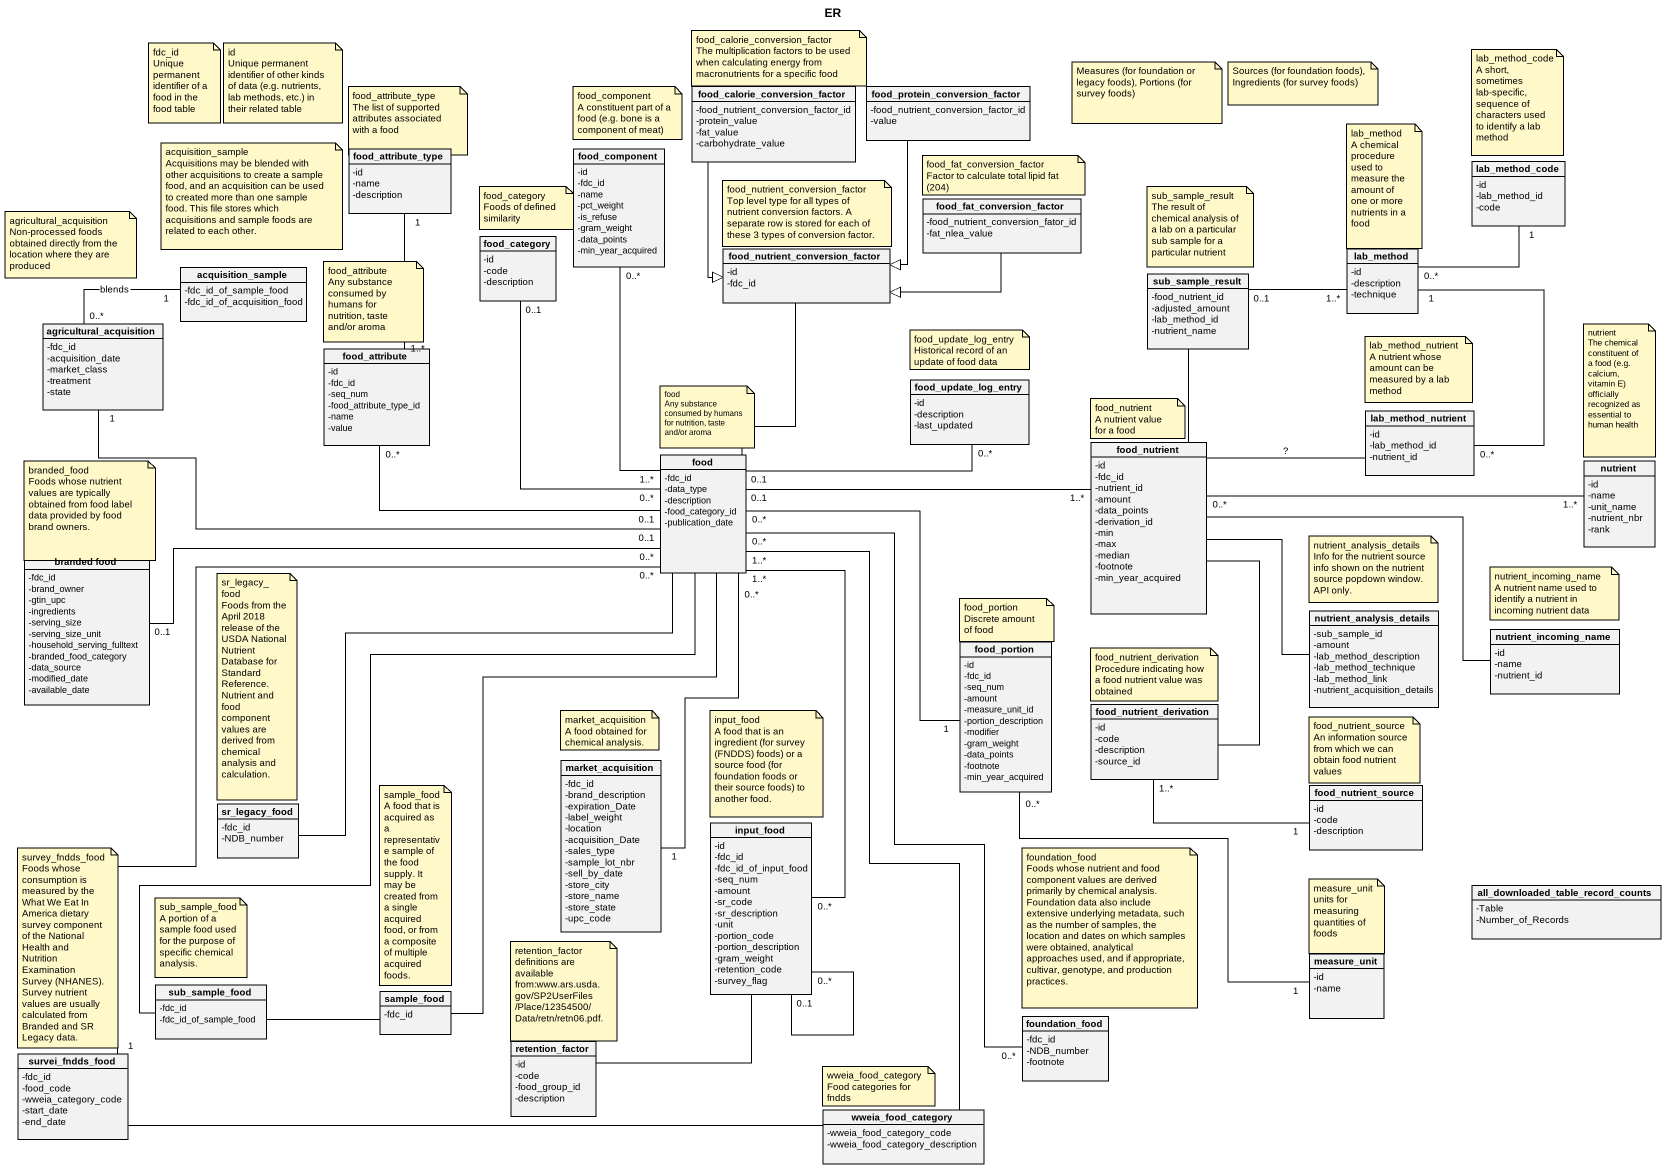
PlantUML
@startuml
title ER
hide circle
hide empty members
skinparam classAttributeIconSize 0
class "food_calorie_conversion_factor" as food_calorie_conversion {
  -food_nutrient_conversion_factor_id
  -protein_value
  -fat_value
  -carbohydrate_value
}
class "food_protein_conversion_factor" as food_protein_conversion {
  -food_nutrient_conversion_factor_id
  -value
}
class food_attribute_type {
  -id
  -name
  -description
}
class food_component {
  -id
  -fdc_id
  -name
  -pct_weight
  -is_refuse
  -gram_weight
  -data_points
  -min_year_acquired
}
class lab_method_code {
  -id
  -lab_method_id
  -code
}
class food_category {
  -id
  -code
  -description
}
class food_fat_conversion_factor {
  -food_nutrient_conversion_fator_id
  -fat_nlea_value
}
class acquisition_sample {
  -fdc_id_of_sample_food
  -fdc_id_of_acquisition_food
}
class "food_nutrient_conversion_factor" as food_nutrient_conversion {
  -id
  -fdc_id
}
class sub_sample_result {
  -food_nutrient_id
  -adjusted_amount
  -lab_method_id
  -nutrient_name
}
class lab_method {
  -id
  -description
  -technique
}
class agricultural_acquisition {
  -fdc_id
  -acquisition_date
  -market_class
  -treatment
  -state
}
class food_attribute {
  -id
  -fdc_id
  -seq_num
  -food_attribute_type_id
  -name
  -value
}
class food_update_log_entry {
  -id
  -description
  -last_updated
}
class lab_method_nutrient {
  -id
  -lab_method_id
  -nutrient_id
}
class food {
  -fdc_id
  -data_type
  -description
  -food_category_id
  -publication_date
}
class food_nutrient {
  -id
  -fdc_id
  -nutrient_id
  -amount
  -data_points
  -derivation_id
  -min
  -max
  -median
  -footnote
  -min_year_acquired
}
class nutrient {
  -id
  -name
  -unit_name
  -nutrient_nbr
  -rank
}
class "branded food" as branded_food {
  -fdc_id
  -brand_owner
  -gtin_upc
  -ingredients
  -serving_size
  -serving_size_unit
  -household_serving_fulltext
  -branded_food_category
  -data_source
  -modified_date
  -available_date
}
class nutrient_analysis_details {
  -sub_sample_id
  -amount
  -lab_method_description
  -lab_method_technique
  -lab_method_link
  -nutrient_acquisition_details
}
class nutrient_incoming_name {
  -id
  -name
  -nutrient_id
}
class food_portion {
  -id
  -fdc_id
  -seq_num
  -amount
  -measure_unit_id
  -portion_description
  -modifier
  -gram_weight
  -data_points
  -footnote
  -min_year_acquired
}
class food_nutrient_derivation {
  -id
  -code
  -description
  -source_id
}
class market_acquisition {
  -fdc_id
  -brand_description
  -expiration_Date
  -label_weight
  -location
  -acquisition_Date
  -sales_type
  -sample_lot_nbr
  -sell_by_date
  -store_city
  -store_name
  -store_state
  -upc_code
}
class food_nutrient_source {
  -id
  -code
  -description
}
class sr_legacy_food {
  -fdc_id
  -NDB_number
}
class input_food {
  -id
  -fdc_id
  -fdc_id_of_input_food
  -seq_num
  -amount
  -sr_code
  -sr_description
  -unit
  -portion_code
  -portion_description
  -gram_weight
  -retention_code
  -survey_flag
}
class "all_downloaded_table_record_counts" as all_downloaded_table_record {
  -Table
  -Number_of_Records
}
class measure_unit {
  -id
  -name
}
class sub_sample_food {
  -fdc_id
  -fdc_id_of_sample_food
}
class sample_food {
  -fdc_id
}
class foundation_food {
  -fdc_id
  -NDB_number
  -footnote
}
class survei_fndds_food {
  -fdc_id
  -food_code
  -wweia_category_code
  -start_date
  -end_date
}
class retention_factor {
  -id
  -code
  -food_group_id
  -description
}
class wweia_food_category {
  -wweia_food_category_code
  -wweia_food_category_description
}
food_calorie_conversion --|> food_nutrient_conversion
food_protein_conversion --|> food_nutrient_conversion
lab_method_code "1" -- "0..*" lab_method
food_fat_conversion_factor -left-|> food_nutrient_conversion
acquisition_sample "1" -left- "0..*" agricultural_acquisition : blends
food_nutrient_conversion -- food
sub_sample_result -- food_nutrient
lab_method "1..*" -left- "0..1" sub_sample_result
lab_method "1" -- "0..*" lab_method_nutrient
food_attribute "1..*" -up- "1" food_attribute_type
lab_method_nutrient -left- food_nutrient : ?
food "1..*" -up- "0..*" food_component
food "0..*" -up- "0..1" food_category
food "0..1" -left- "1" agricultural_acquisition
food "0..1" -left- "0..*" food_attribute
food "0..1" -right- "0..*" food_update_log_entry
food "0..1" -right- "1..*" food_nutrient
food "0..*" -- "1" food_portion
food "1..*" -- "0..*" input_food
food_nutrient "0..*" -right- "1..*" nutrient
food_nutrient -right- nutrient_analysis_details
food_nutrient -right- nutrient_incoming_name
food_nutrient -- food_nutrient_derivation
branded_food "0..1" -right- "0..*" food
food_nutrient_derivation "1..*" -right- "1" food_nutrient_source
market_acquisition "1" -up- "0..*" food
sr_legacy_food -up- food
input_food "0..1" -- "0..*" input_food
input_food -- retention_factor
measure_unit "1" -up- "0..*" food_portion
sub_sample_food -up- food
sample_food -up- food
sample_food -left- sub_sample_food
foundation_food "0..*" -up- "0..*" food
survei_fndds_food "1" -up- "0..*" food
wweia_food_category -up- "1..*" food
wweia_food_category -left- survei_fndds_food
note as N1
  food_calorie_conversion_factor
  The multiplication factors to be used when calculating energy from macronutrients for a specific food
end note
note as N2
  fdc_id
  Unique permanent identifier of a food in the food table
end note
note as N3
  id
  Unique permanent identifier of other kinds of data (e.g. nutrients, lab methods, etc.) in their related table
end note
note as N4
  Measures (for foundation or legacy foods), Portions (for survey foods)
end note
note as N5
  Sources (for foundation foods), Ingredients (for survey foods)
end note
note as N6
  lab_method_code
  A short, sometimes lab-specific, sequence of characters used to identify a lab method
end note
note as N7
  food_attribute_type
  The list of supported attributes associated with a food
end note
note as N8
  food_component
  A constituent part of a food (e.g. bone is a component of meat)
end note
note as N9
  acquisition_sample
  Acquisitions may be blended with other acquisitions to create a sample food, and an acquisition can be used to created more than one sample food. This file stores which acquisitions and sample foods are related to each other.
end note
note as N10
  food_fat_conversion_factor
  Factor to calculate total lipid fat (204)
end note
note as N11
  lab_method
  A chemical procedure used to measure the amount of one or more nutrients in a food
end note
note as N12
  food_category
  Foods of defined similarity
end note
note as N13
  food_nutrient_conversion_factor
  Top level type for all types of nutrient conversion factors. A separate row is stored for each of these 3 types of conversion factor.
end note
note as N14
  sub_sample_result
  The result of chemical analysis of a lab on a particular sub sample for a particular nutrient
end note
note as N15
  agricultural_acquisition
  Non-processed foods obtained directly from the location where they are produced
end note
note as N16
  food_attribute
  Any substance consumed by humans for nutrition, taste and/or aroma
end note
note as N17
  food_update_log_entry
  Historical record of an update of food data
end note
note as N18
  lab_method_nutrient
  A nutrient whose amount can be measured by a lab method
end note
note as N19
  nutrient
  The chemical constituent of a food (e.g. calcium, vitamin E) officially recognized as essential to human health
end note
note as N20
  food
  Any substance consumed by humans for nutrition, taste and/or aroma
end note
note as N21
  food_nutrient
  A nutrient value for a food
end note
note as N22
  branded_food
  Foods whose nutrient values are typically obtained from food label data provided by food brand owners.
end note
note as N23
  nutrient_analysis_details
  Info for the nutrient source info shown on the nutrient source popdown window. API only.
end note
note as N24
  sr_legacy_food
  Foods from the April 2018 release of the USDA National Nutrient Database for Standard Reference. Nutrient and food component values are derived from chemical analysis and calculation.
end note
note as N25
  food_portion
  Discrete amount of food
end note
note as N26
  nutrient_incoming_name
  A nutrient name used to identify a nutrient in incoming nutrient data
end note
note as N27
  food_nutrient_derivation
  Procedure indicating how a food nutrient value was obtained
end note
note as N28
  market_acquisition
  A food obtained for chemical analysis.
end note
note as N29
  input_food
  A food that is an ingredient (for survey (FNDDS) foods) or a source food (for foundation foods or their source foods) to another food.
end note
note as N30
  food_nutrient_source
  An information source from which we can obtain food nutrient values
end note
note as N31
  sample_food
  A food that is acquired as a representative sample of the food supply. It may be created from a single acquired food, or from a composite of multiple acquired foods.
end note
note as N32
  survey_fndds_food
  Foods whose consumption is measured by the What We Eat In America dietary survey component of the National Health and Nutrition Examination Survey (NHANES). Survey nutrient values are usually calculated from Branded and SR Legacy data.
end note
note as N33
  foundation_food
  Foods whose nutrient and food component values are derived primarily by chemical analysis. Foundation data also include extensive underlying metadata, such as the number of samples, the location and dates on which samples were obtained, analytical approaches used, and if appropriate, cultivar, genotype, and production practices.
end note
note as N34
  measure_unit
  units for measuring quantities of foods
end note
note as N35
  sub_sample_food
  A portion of a sample food used for the purpose of specific chemical analysis.
end note
note as N36
  retention_factor
  definitions are
  available
  from:www.ars.usda.
  gov/SP2UserFiles
  /Place/12354500/
  Data/retn/retn06.pdf.
end note
note as N37
  wweia_food_category
  Food categories for fndds
end note
@enduml
